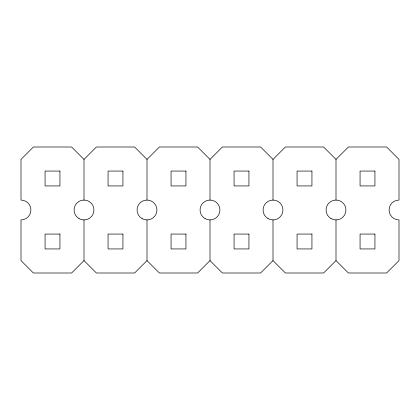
<?xml version="1.0" encoding="UTF-8"?>
<svg xmlns="http://www.w3.org/2000/svg" width="420" height="420" viewBox="0 0 420 420"><rect width="100%" height="100%" fill="white"/><g stroke="black" fill="none" stroke-linecap="round" stroke-linejoin="round"><path stroke-width="0.63" d="M84 200.078L84 159.401L96.401 147L134.6 147L147 159.401L147 200.078M147 159.401L159.401 147L197.6 147L210 159.401L210 200.078M84 219.922L84 260.6L71.6 273L33.401 273L21 260.6L21 219.922A9.922 9.922 0 0 0 30.922 210A9.922 9.922 0 0 0 21 200.078L21 159.401L33.401 147L71.6 147L84 159.401M210 159.401L222.401 147L260.6 147L273 159.401L273 200.078M147 219.922L147 260.6L134.6 273L96.401 273L84 260.6M273 159.401L285.401 147L323.6 147L336 159.401L336 200.078M210 219.922L210 260.6L197.6 273L159.401 273L147 260.6M336 159.401L348.401 147L386.6 147L399 159.401L399 200.078A9.922 9.922 0 0 0 389.078 210A9.922 9.922 0 0 0 399 219.922L399 260.6L386.6 273L348.401 273L336 260.6L336 219.922M273 219.922L273 260.6L260.6 273L222.401 273L210 260.6M336 260.6L323.6 273L285.401 273L273 260.6M59.939 171.061L45.061 171.061L45.061 185.939L59.939 185.939L59.939 171.061M122.939 171.061L108.061 171.061L108.061 185.939L122.939 185.939L122.939 171.061M185.939 171.061L171.061 171.061L171.061 185.939L185.939 185.939L185.939 171.061M248.939 171.061L234.061 171.061L234.061 185.939L248.939 185.939L248.939 171.061M311.939 171.061L297.061 171.061L297.061 185.939L311.939 185.939L311.939 171.061M374.939 171.061L360.061 171.061L360.061 185.939L374.939 185.939L374.939 171.061M59.939 234.061L45.061 234.061L45.061 248.939L59.939 248.939L59.939 234.061M122.939 234.061L108.061 234.061L108.061 248.939L122.939 248.939L122.939 234.061M185.939 234.061L171.061 234.061L171.061 248.939L185.939 248.939L185.939 234.061M248.939 234.061L234.061 234.061L234.061 248.939L248.939 248.939L248.939 234.061M311.939 234.061L297.061 234.061L297.061 248.939L311.939 248.939L311.939 234.061M374.939 234.061L360.061 234.061L360.061 248.939L374.939 248.939L374.939 234.061M268.039 218.594A9.922 9.922 0 0 0 282.923 210A9.922 9.922 0 0 0 268.039 201.406A9.922 9.922 0 0 0 268.039 218.594M205.039 218.594A9.922 9.922 0 0 0 219.922 210A9.922 9.922 0 0 0 205.039 201.406A9.922 9.922 0 0 0 205.039 218.594M142.039 218.594A9.922 9.922 0 0 0 156.922 210A9.922 9.922 0 0 0 142.039 201.406A9.922 9.922 0 0 0 142.039 218.594M331.039 218.594A9.922 9.922 0 0 0 345.923 210A9.922 9.922 0 0 0 331.039 201.406A9.922 9.922 0 0 0 331.039 218.594M79.039 218.594A9.922 9.922 0 0 0 93.923 210A9.922 9.922 0 0 0 79.039 201.406A9.922 9.922 0 0 0 79.039 218.594"/></g></svg>
